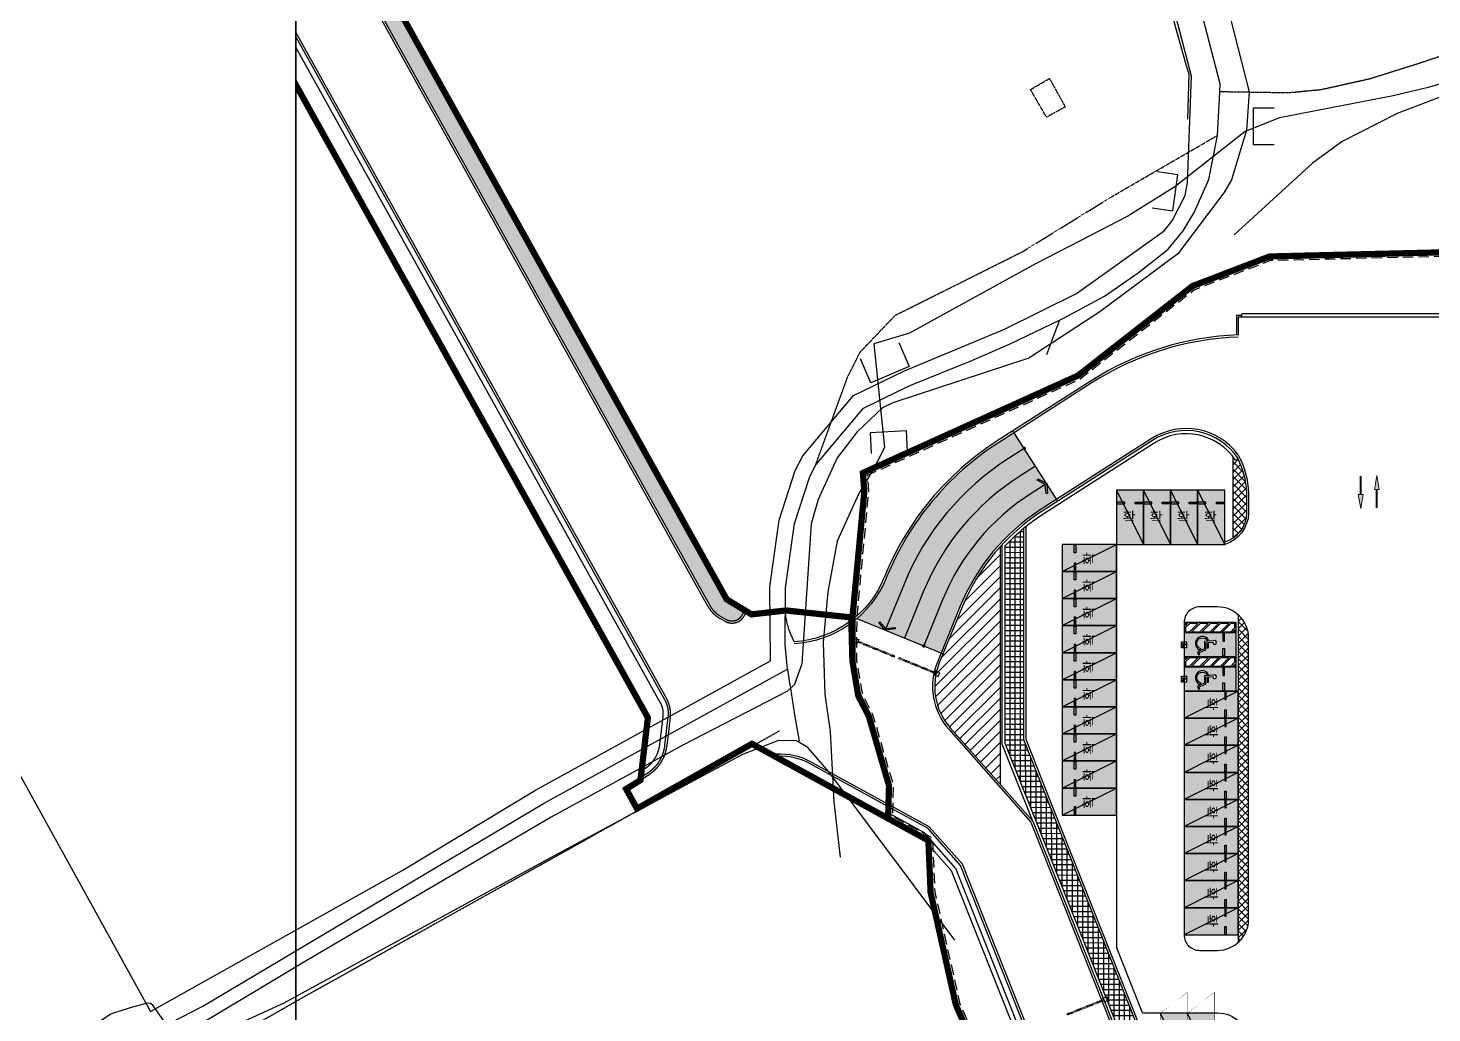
# Model space of a CAD drawing. Extents: x 152195838 to 160350639, y 364657247 to 370318102.
# Drawn here: x 156976449 to 157111278, y 364961848 to 365056457 of the extents above; entities that cross this region are included whole.
import ezdxf
from ezdxf.enums import TextEntityAlignment as Align
from ezdxf.xclip import XClip

# ---------------------------------------------------------------- set-up
doc = ezdxf.new("R2010")
doc.units = 0
doc.header["$MEASUREMENT"] = 0
for name, pattern in [('5M2P5', [7.5, 5, -2.5]), ('AAA004', [3, 2, -1]), ('B0024120', [15, 10, -1.75, -3.25]), ('CONTINOUS', [0, 0]), ('DIVIDEX2', [2.5, 1, -0.5, 0, -0.5, 0, -0.5]), ('HIDDEN', [2, 1, -1]), ('PHANTOM2', [1.25, 0.625, -0.125, 0.125, -0.125, 0.125, -0.125]), ('사무실2종$0$ACAD_ISO04W100', [30, 24, -3, 0, -3])]:
    doc.linetypes.add(name, pattern=pattern)
doc.layers.get('0').update_dxf_attribs({"linetype": 'CONTINUOUS'})
for name, color, linetype in [('-2L-F-시설물', 1, 'CONTINUOUS'), ('0 구역계(부지)', 5, 'PHANTOM2'), ('0-계획-L형측구', 2, 'CONTINUOUS'), ('0-계획-옹벽', 58, 'CONTINUOUS'), ('4A.TEC SITE', 1, 'DIVIDEX2'), ('4A.TEC 주차 일반', 8, 'CONTINUOUS'), ('4A.TEC 주차 장애인', 8, 'CONTINUOUS'), ('4A.TEC 주차 확장형', 8, 'CONTINUOUS'), ('4A.TEC 패턴 1', 8, 'CONTINUOUS'), ('4A.TEC 해치 1', 9, 'CONTINUOUS'), ('A0013116', 1, 'CONTINUOUS'), ('A0023119', 1, '5M2P5'), ('A0023216', 7, 'CONTINUOUS'), ('A0023217', 7, 'CONTINUOUS'), ('B0014118', 7, '5M2P5'), ('B0024120', 3, 'B0024120'), ('C-신규계획', 4, 'CONTINUOUS'), ('C0076116', 7, 'CONTINUOUS'), ('E0022112', 5, 'CONTINUOUS'), ('F0017111', 30, 'CONTINUOUS'), ('F0027217', 7, 'CONTINUOUS'), ('F0047224', 7, 'CONTINUOUS'), ('main-plan$0$S', 6, 'CONTINUOUS'), ('㈜SE&C 심볼', 7, 'CONTINUOUS'), ('㈜SE&C 패턴 1', 8, 'CONTINUOUS')]:
    doc.layers.add(name, color=color, linetype=linetype)
doc.layers.add('DEFPOINT', color=135, linetype='CONTINUOUS', plot=False)
doc.styles.add('WMF-굴림0', font='')
doc.styles.add('맑은고딕', font='malgun.ttf')
doc.styles.get('WMF-굴림0').set_extended_font_data('Gulim')
pattern_1 = [(45, (157563952.6483679, 365006166.7660249), (-353.5533905932737, 353.5533905932738), []), (135, (157563952.6483679, 365006166.7660249), (-353.5533905932738, -353.5533905932737), [])]

# ---------------------------------------------------------------- blocks, each defined once
blk = doc.blocks.new('zw$707F')
at = {"color": 253, "linetype": 'HIDDEN', "ltscale": 50}
for p, q in [((3800, 250), (0, 250)), ((0, 150), (0, 250)), ((3800, 150), (0, 150))]:
    blk.add_line(p, q, dxfattribs=at)
at = {"color": 253}
blk.add_lwpolyline([(3800, 0), (4200, 0), (4200, 400), (3800, 400)], close=True, dxfattribs=at)
blk = doc.blocks.new('dwg7F0D')
h = blk.add_hatch()
h.set_pattern_fill('ANSI37', color=253, scale=4000, angle=45, style=0)
h.set_pattern_definition([(90, (143763.4785319269, -224403.4306809306), (-500, 3.061616997868383e-14), []), (180, (143763.4785319269, -224403.4306809306), (-6.123233995736766e-14, -500), [])])
h.paths.add_polyline_path([(175474.6067068875, 107628.15051651), (168276.5005586147, 111739.5056025386), (163616.6114349365, 114401.1027579904, -0.1251130164182282), (160887.2131268084, 117036.5365538597), (160717.12549752, 116931.3215436935, -0.04402596875575463), (160093.2568559349, 118171.80587852), (146102.7971366942, 153404.9631983042), (143474.3931365311, 160024.2575955987), (143474.3931365609, 180350.2788704038, 0.03135211025347166), (141674.3931365609, 178661.6055729985), (141674.3931365311, 159679.9588286877), (144571.6039854884, 152383.7092645764), (158420.3209071159, 117507.5127872229, 0.1700758004071411), (162624.669767946, 112664.4243971109), (198211.6749773622, 92338.1313623786, 0.4142135623766827), (197541.4119528532, 94793.88938748837), (175375.4125402272, 107454.4826803207)])
h = blk.add_hatch()
h.set_pattern_fill('ANSI31', color=252, scale=6000, angle=359.9999999999939, style=0)
h.set_pattern_definition([(44.99999999999392, (171101.8213776648, 157299.2094842792), (-530.3300858898544, 530.3300858899669), [])])
h.paths.add_polyline_path([(135343.2878480554, 167416.2691296339, 0.2851491662680237), (136402.2334851325, 161176.5168295503), (141174.3931364715, 155775.5064713359), (141174.3931364715, 178561.4853441715, 0.08681573851601185), (137509.0069631338, 172723.4556902051), (135703.7322441936, 168299.5534122586), (135343.2878480852, 167416.2691297531)])
at = {"layer": '0-계획-옹벽', "linetype": 'Continuous'}
blk.add_hatch(color=44, dxfattribs=at).paths.add_polyline_path([(84618.62369939685, 227607.2327976823), (84749.71463620663, 227680.1379845738), (68956.45911851525, 256078.0167935491), (68497.56644356251, 255244.3216522932, 0.2581990404151942), (68501.3759418428, 253501.4824199677), (113301.0384185612, 172947.1353906989, 0.1413742672578841), (114402.0533184409, 171852.7845388651), (114881.1836579442, 171590.115696013, 0.41834940394681), (116450.1112814546, 172059.9659892917), (116606.4415070415, 172354.9165292382), (114794.2445288002, 173348.3991874456)])
at = {"layer": '㈜SE&C 패턴 1'}
h = blk.add_hatch(dxfattribs=at)
h.set_pattern_fill('ANSI31', color=253, scale=50.00000000000001, angle=270.0000000000022, style=0)
h.set_pattern_definition([(270.000000000001, (-8024776.901986033, 2471867.415785849), (274.96306577, 1.089972556655994e-11), [158.7499999999999, -317.4999999999998]), (30.00000000000211, (-8024776.901986033, 2471867.415785849), (-137.4815328850094, 238.125000059266), [158.749999999999, -317.499999999998]), (330.0000000000023, (-8024776.901986033, 2471708.665785849), (137.4815328849906, 238.1250000592768), [158.749999999999, -317.4999999999981])])
edge = h.paths.add_edge_path()
edge.add_line((146627.6330366135, 183135.9478428364), (142526.1743694544, 189534.2317379117))
edge.add_line((142526.1743694544, 189534.2317379117), (141023.8410444558, 188571.1988157034))
edge.add_arc((156026.5451166332, 165166.9498309493), 27800.00000031819, 122.6608786510119, 157.800958806151)
edge.add_arc((120794.552865237, 179429.9489420056), 10209.95758557289, 310.567130576793, 338.3944477617858, ccw=False)
edge.add_line((127434.4816901386, 171674.0106300116), (135518.5568641424, 168375.1184708476))
edge.add_line((135518.5568641424, 168375.1184708476), (137323.8315831125, 172799.0207487941))
edge.add_arc((156026.5451159775, 165166.9498315454), 20199.99999946354, 122.6608786501991, 157.8009588063904, ccw=False)
edge.add_line((145125.2997116745, 182172.9149206877), (146627.6330365837, 183135.9478428364))
for p, q in [((146735.5661594272, 182967.5719508529), (142418.2412466109, 189702.6076298952)), ((141174.3931364715, 178561.4853441715), (141174.3931364715, 155775.5064713359))]:
    blk.add_line(p, q)
at = {"linetype": 'Continuous'}
for points in [[(193052.8083063662, 200939.5056021214), (164413.2697406709, 200939.5056019425)], [(164413.2697406709, 200639.5056019425), (164413.2697407007, 200939.5056021214)], [(193052.8083063662, 200639.5056021214), (164413.2697406709, 200639.5056019425)], [(163802.8083063066, 186887.1121914387), (164052.8083063066, 187052.9434309602)], [(144292.7813272774, 152272.9937490821), (141374.3931364417, 159622.5757006407), (141374.3931364715, 178779.9745648503)], [(144571.603985399, 152383.709264338), (141674.3931364417, 159679.9588284492), (141674.3931364715, 178661.6055728197)]]:
    blk.add_lwpolyline(points, dxfattribs=at)
for points in [[(164411.9179554284, 200789.4995108843), (163902.8083063662, 200784.9112784266), (163902.808306396, 198916.7374956608)], [(164413.2697407007, 200639.5056021214), (164052.808306396, 200636.2570271492), (164052.808306396, 198916.7374956608)]]:
    blk.add_lwpolyline(points)
for points in [[(164052.8083063364, 198922.3876033425, 0.1345713121901663), (149921.1067096293, 194512.1304788589), (140915.9079205394, 188739.5747079253, 0.1545404745163955), (130101.9917024076, 175746.0580336452), (130060.7207956016, 175644.9219259024, -0.2884407464594739), (121402.3489011526, 169441.2149664164, -0.2884407464594739)], [(164059.8007034957, 198722.5098747611, 0.1345713121904408), (150029.0398324728, 194343.7545868754), (141023.8410433829, 188571.1988159418, 0.1545404745166095), (130287.167083919, 175670.4929750562), (130245.8961771131, 175569.3568673134, -0.2884407464578041), (121414.3568448126, 169241.5757686496, -0.2884407464578041)], [(164052.8083063662, 187402.379196465, 0.3959863456339382), (155706.8814990222, 188955.9712918401), (145125.299710393, 182172.9149208069, 0.1545404745177182), (137323.8315816224, 172799.0207487941), (135158.1124665737, 167491.8341883421, 0.285149166265295), (136252.3562915027, 161044.0901448131), (144139.1136850417, 152118.0563387871), (157955.6164678931, 117322.9871814251, 0.1700757999944927), (162376.6843375564, 112230.2550764084), (198137.3575153053, 91804.76781308651)], [(164052.8083063066, 187052.9434309602, 0.4096384395395679), (155814.8146218359, 188787.5953998566), (145233.2328332067, 182004.5390288234, 0.1545404745180287), (137509.0069631636, 172723.4556902051), (135343.2878480852, 167416.2691296935, 0.285149166265009), (136402.2334851325, 161176.5168295503), (144312.1097481251, 152224.3176680803), (158141.4982398152, 117396.7975252271, 0.1700757999948878), (162475.8785042167, 112403.9229125381), (198236.5516819656, 91978.43564921618)], [(163802.8083063066, 186887.1121914387, 0.4096384395390828), (155976.7143060565, 188535.0315618515), (145395.132517457, 181751.9751908183, 0.06161326508823012), (141674.3931364715, 178661.6055728197, 0.02692469580849385)], [(160717.1254974306, 116931.3215435147, -0.04402596836411021), (160093.256860435, 118171.8058668971), (146102.797136575, 153404.9631981254), (143474.3931364417, 160024.2575954795), (143474.3931365013, 180350.2788702846)], [(160887.2131266892, 117036.5365536809, -0.04402596836459785), (160279.1386323869, 118245.6162106991), (146288.6789086759, 153478.7735416293), (143674.3931364417, 160062.5130140185), (143674.3931364417, 180513.4263486266)], [(121402.3489011228, 169441.2149664164), (120999.1934634745, 170417.3345217109, -0.0873823831138097), (120550.3659768999, 172449.6489233375, -0.0873823831138097)], [(130462.940746665, 153828.0083408356), (123050.5965456963, 157891.6038046479, 0.1405851450841434), (119715.6639539301, 158644.8427500725, 0.1405851450841434)], [(130456.6396613121, 153603.3798258901), (122954.4525513053, 157716.2289708257, 0.140585145083677), (119727.0984302461, 158445.1698857546, 0.140585145083677)]]:
    blk.add_lwpolyline(points, format="xyb", dxfattribs=at)
at = {"flags": 128}
for points in [[(163876.0945498049, 187308.7189155817, -0.1108546672342124), (164852.8082947433, 183731.769085288), (164852.8082948923, 181805.819244802, -0.3224849969550789), (162695.1739416718, 178994.3181106448, -0.3224849969550789)], [(164052.8083052337, 187402.37919873, -0.1109890986937614), (165052.8082947433, 183736.3183344007), (165052.8082948923, 181802.8026264906, -0.3227508882162741), (162752.8090774715, 178802.8025991917)], [(344096.9976119101, 63733.61410975456), (305679.1747817099, 65307.59412038326, 0.02958589746138572), (305419.0896971524, 65302.85812586546), (283601.2109262347, 63611.609570086), (243773.2946686149, 60524.3369910121, -0.1501925718640152), (233569.368301928, 62814.66264647245), (158607.3060165346, 105630.8770352006, -0.1700757999948734), (150892.1091484427, 114518.1938481927), (137565.2633118331, 148080.1255620122), (134385.349762857, 151679.0718005896), (130462.9180639386, 153827.1997212172)], [(344060.8336072564, 62534.08904606104), (305630.0519353449, 64108.59998112917, 0.02958589746650753), (305511.8314423859, 64106.44725632668), (283693.9526714981, 62415.19870048761), (243866.0348167121, 59327.92599773407, -0.1501925718639), (232974.2033017278, 61772.65562987328), (158012.1410163045, 104588.8700186014, -0.1700757999948954), (149776.8185166717, 114075.3317853212), (136527.2869331837, 147442.5575863719), (133624.9725250304, 150727.3240938187), (130425.1200062037, 152479.7300157547)], [(344101.7693125606, 63533.25082880259), (305670.9876406491, 65107.76176381111, 0.02958589746383605), (305434.5466546714, 65103.45631426573), (283616.6678837538, 63412.20775842667), (243788.7513599694, 60324.93515878916, -0.1501925718639235), (233470.1741352379, 62640.99481034279), (158508.1118498147, 105457.2091990709, -0.1700757999950708), (150706.227376461, 114444.3835043907), (137392.2672487199, 147973.8642327189), (134258.6202231944, 151520.4471827745), (130456.6183876693, 153602.6214369535)], [(344079.2546746433, 62983.71184831858), (305648.4730027318, 64558.2227833271, 0.02958589746848836), (305477.0532878637, 64555.10133236647), (283659.1745170355, 62863.85277658701), (243831.257261157, 59776.58012020588, -0.1501925718638285), (233197.3901768029, 62163.40826106071), (158235.3278913796, 104979.6226498485, -0.1700757999945505), (150195.0525035858, 114241.4050589204), (136916.5280751586, 147681.6455771923), (133910.1139892042, 151084.2294838428), (130641.2716193795, 152874.4178419113)], [(198385.3428131938, 92238.93719553947), (162624.6697678566, 112664.4243968725, -0.1700757999947295), (158420.3209127784, 117507.5127725005), (144571.6039294899, 152383.7092421651)]]:
    blk.add_lwpolyline(points, format="xyb", dxfattribs=at)
blk.add_lwpolyline([(127434.4816901386, 171674.0106300116), (135703.7322456241, 168299.5534122586)], dxfattribs=at)
at = {"layer": '0-계획-L형측구', "color": 7, "linetype": 'CONTINOUS', "flags": 128}
for points in [[(68916.44827893376, 256420.0844761729), (68322.35525017977, 255340.7635399699, 0.2581990404170184), (68326.58802604675, 253404.2755041122), (113126.2505027354, 172849.9284748435, 0.1413742672524721), (114305.9093240499, 171677.4097050428), (114785.039663583, 171414.7408621907, 0.4183494039628954), (116626.8242651522, 171966.3042499423), (116781.8337754607, 172258.7629768848)], [(49943.4076744616, 253430.1146641374), (52359.66594442725, 253757.5769971013, -0.09982839139997403), (54805.9162440598, 253600.0816401243), (58369.34188994765, 252639.5650859475, -0.2026992700231798), (60946.79763528705, 250625.6479120255), (109127.3552463055, 163992.1077622771, -0.1576979449404745), (109484.6419184506, 162180.5482831597), (109165.2872739136, 159488.8643252254, -0.2279857120993793), (107304.609300375, 156562.8270912766), (106764.2552114129, 156226.9917061925)], [(49970.26704654098, 253231.926435113), (52386.52531647682, 253559.3887680769, -0.09982839139988968), (54753.86431613564, 253406.9739064574), (58317.2899620235, 252446.4573522806, -0.2026992700240102), (60772.0097194612, 250528.44099617), (108952.5673305094, 163894.9008464217, -0.1576979449402787), (109286.0348911583, 162204.1119992733), (108966.6802466512, 159512.4280412793, -0.2279857120981267), (107199.0361717641, 156732.692669034), (106658.6820828021, 156396.8572839499)], [(50037.41547665, 252736.4558625221), (52453.67374661565, 253063.9181954861, -0.09982839139965177), (54623.73449629545, 252924.20457232), (58187.1601421833, 251963.6880181432, -0.2026992700265011), (60335.0399299562, 250285.4237065315), (108515.5975410044, 163651.8835567832, -0.1576979449414281), (108789.5173229873, 162263.0212894678), (108470.1626784503, 159571.3373314738, -0.2279857120985664), (106935.1033502817, 157157.3566135168), (106869.8247059286, 157116.7852935195)]]:
    blk.add_lwpolyline(points, format="xyb", dxfattribs=at)
at = {"layer": 'C-신규계획', "color": 0, "linetype": 'Continuous'}
blk.add_lwpolyline([(69091.6594723165, 256323.6425884366), (68497.56644356251, 255244.3216522336, 0.2581990404151501), (68501.3759419024, 253501.4824199677), (113301.0384185612, 172947.1353906989, 0.1413742672528134), (114402.0533184409, 171852.7845388651), (114881.1836579442, 171590.115696013, 0.4183494039687418), (116450.1112814844, 172059.9659892917), (116606.4415070713, 172354.9165291786)], format="xyb", dxfattribs=at)
for points in [[(69030.3608957231, 256253.7539028525), (115014.3579236269, 173569.8529624343), (117517.0946618915, 172197.8025853038)], [(84618.62369942665, 227607.2327976823), (114794.2445288002, 173348.399187386), (117372.8786703348, 171934.7403345704)]]:
    blk.add_lwpolyline(points, dxfattribs=at)
at = {"layer": '㈜SE&C 심볼', "color": 1, "ltscale": 10}
for points in [[(143497.5724748075, 188018.8487101793), (141995.2391501665, 187055.8157881498, 0.154540474515879), (131953.745519042, 174990.4074478149), (130148.4708001316, 170566.5051699281)], [(145656.2349312007, 184651.3308706284), (144153.9016065001, 183688.2979485989, 0.154540474515879), (135657.2531493902, 173479.1062760353), (133851.9784304798, 169055.2039981484)]]:
    blk.add_lwpolyline(points, format="xyb", dxfattribs=at)
at = {"layer": '㈜SE&C 심볼', "color": 1, "ltscale": 10, "const_width": 169.0636650183253}
for points in [[(143581.4558813274, 188008.3982412815, 1), (143413.6890921891, 188029.2986549139, 1)], [(133777.3678976893, 169015.468325913, 1), (133926.588542819, 169094.9398421645, 1)]]:
    blk.add_lwpolyline(points, format="xyb", close=True, dxfattribs=at)
at = {"layer": '㈜SE&C 심볼', "color": 1, "ltscale": 10}
for points in [[(145744.3107228577, 183709.3859435916), (145606.7265436947, 183702.9917770624), (145522.3424258232, 184565.5024413466), (144727.8459707797, 184976.2598109245), (144791.1005496681, 185098.6082885861), (145656.2349312007, 184651.3308706284)], [(129534.2848421335, 171286.0836574435), (129643.1135956347, 171370.5028147101), (130208.5601305664, 170713.7566373348), (131094.6801244915, 170835.1551145315), (131113.374882549, 170698.6970705986), (130148.4708001316, 170566.5051699877)]]:
    blk.add_lwpolyline(points, close=True, dxfattribs=at)
at = {"layer": '㈜SE&C 패턴 1', "color": 253, "flags": 128}
blk.add_lwpolyline([(144576.9037030041, 186335.0897904038), (143074.5703783333, 185372.0568683743, 0.1545404745135208), (133805.4993343055, 174234.7568621039), (132000.2246153057, 169810.8545840383)], format="xyb", dxfattribs=at)
at = {"layer": 'main-plan$0$S', "lineweight": -3, "ltscale": 15, "xscale": -1}
for p, rotation in [((130983.8335892856, 167849.4904458523), 337.800958804915), ((147532.9342344403, 133816.4297120571), 201.6571481236224)]:
    blk.add_blockref('zw$707F', p, dxfattribs=dict(at, rotation=rotation))
at = {"layer": 'main-plan$0$S', "lineweight": -3, "ltscale": 15, "rotation": 337.800958804915}
blk.add_blockref('zw$707F', (131354.1843523383, 167698.3603285551), dxfattribs=at)
blk = doc.blocks.new('zw$C900')
at = {"layer": '0 구역계(부지)', "linetype": 'AAA004', "ltscale": 500, "flags": 128}
blk.add_lwpolyline([(-78575.8932724297, -83230.30794084072), (-84357.52812409401, -81321.10084974766), (-100486.9319172502, -75984.04069459438), (-109940.8102836311, -75633.03840070963), (-142159.2510149181, -85468.1913998127), (-161435.4577414691, -88756.73952740431), (-252852.3344921768, -90933.8607569933), (-260150.7376671731, -93735.62840306759), (-271129.4702801704, -102323.2394729257), (-291575.3070510626, -111577.3056328893), (-291455.8876899481, -113105.1623399258), (-292591.464776963, -125163.3185972571), (-292604.9398376942, -129352.5512968898), (-292051.2498914599, -132630.4669334888), (-291059.9463451207, -134529.9112989902), (-289084.8915148973, -141317.8479357362), (-289168.1682510674, -144286.5942445397), (-285316.7853286266, -146398.6944502592), (-285092.2347350717, -151579.9403541684), (-282702.2990558743, -162240.2937548757), (-272699.5918095708, -185723.8980418444), (-265308.7544811368, -192984.7446083426), (-216757.7963278592, -218935.9037465453), (-205440.1201757491, -225775.3245515227), (-188949.1560822427, -237591.2476690412), (-187639.6696222126, -238239.814555645), (-161500.0768897235, -240648.123149097), (-136284.3979222476, -235183.7232787609), (-121461.5362841785, -234587.9591162205), (-113065.7757844627, -233535.7110973001), (-95240.97689574957, -239555.8694114685), (-74879.59899285436, -238437.4060658216)], close=True, dxfattribs=at)
at = {"layer": '4A.TEC SITE', "color": 10, "linetype": '사무실2종$0$ACAD_ISO04W100', "ltscale": 300, "const_width": 600}
for points in [[(-370276.037730664, -42921.36859047413), (-370093.0468952358, -44271.60976374149), (-361765.920011729, -46516.17553108931), (-312646.1493836343, -134838.5158634782), (-313358.2071633637, -140840.1024645567), (-314734.0158754289, -141695.1811271906), (-313692.4002847373, -143578.9568910599), (-302647.5162266791, -137353.2458927631), (-289574.8657346666, -144519.7627847195), (-289486.4931896627, -141369.3540178537), (-291432.926507324, -134679.7849597335), (-292448.7164826095, -132679.0097988844), (-293005.047403425, -129385.4592157602), (-293113.8941279352, -125211.1241278648), (-299383.9293230474, -124542.904384315), (-302692.8031450212, -124917.918125391), (-305075.0822906792, -123475.4744859934), (-350873.70578596, -41125.10312497616), (-351310.325699538, -40339.5865495801), (-361777.9180064499, -41764.52868050337), (-370276.0377307236, -42921.36859047413)], [(-161474.0567736328, -88357.54535758495), (-252931.0630389154, -90535.62228399515), (-260350.0068300664, -93383.66399717331), (-271338.1209399998, -101978.6133136153), (-271338.1209399998, -101978.6133136153), (-271338.1209399998, -101978.6133136153), (-271338.1209399998, -101978.6133136153), (-291995.9633761346, -111328.6361455917), (-291857.3570669591, -113101.9715337157), (-292991.4043308794, -125143.8833224773), (-293005.0477540791, -129385.4578686953), (-292435.1274232566, -132759.4594678283), (-291432.9268952906, -134679.783623755), (-289486.4936248362, -141369.3526955843), (-289574.8661992252, -144519.7613940239), (-285706.6556045711, -146641.0899031162), (-285490.3208156526, -151632.7655926943), (-283084.6201042235, -162363.4392185211), (-273036.5088972747, -185953.639511764), (-265548.0435034335, -193310.3970518112), (-216955.6549383104, -219283.7013186216)]]:
    blk.add_lwpolyline(points, dxfattribs=at)
blk = doc.blocks.new('dwgE1B8')
at = {"layer": 'A0013116', "flags": 128}
for points in [[(874741.9681598544, 1181773.845905781), (891172.7152283192, 1117491.497779489), (890908.4935258627, 1113825.251627326), (889470.8974496126, 1109035.423211038), (888720.7208139896, 1107799.729676664), (884327.521881938, 1101925.037017226), (876823.7625643611, 1096360.940455973), (869988.9610950947, 1091904.046867609), (856928.3652961254, 1087641.346490562), (855954.0169597864, 1087152.086334527), (853516.3458387852, 1084831.790608227), (851597.4911819696, 1082346.711952209), (849772.4810448885, 1078331.962890625), (849112.5188713074, 1075991.045996308), (848194.9853556156, 1062550.706573248), (847502.384041667, 1060583.713938355), (846810.6794252992, 1059943.243232906), (836764.4559363127, 1054750.809895575), (824125.1447361112, 1047818.174625576), (800763.1917629242, 1034119.38675499), (787422.0021555424, 1026104.674466372), (788018.6251051426, 1024453.235585332), (790120.8817303181, 1020756.183997035), (801587.9275522232, 1000582.503153741)], [(785651.0575855374, 1029145.70970273), (809822.8664319515, 1042706.977974832), (822634.7497252226, 1050422.647601664), (845180.0276641846, 1062845.375035524), (845143.4571735859, 1069958.326785922), (846025.1753516793, 1076356.579841852), (847565.3972406387, 1081140.194086075), (848295.300573051, 1082532.707702994), (853179.0217740536, 1088329.530251265), (858073.427660346, 1090696.493352175), (867663.5438461304, 1094702.510717452), (874580.5899368525, 1098130.991241634), (882998.1611585617, 1104141.65061909), (883773.3721393347, 1105100.92698878), (885002.605784893, 1107534.464511871), (885256.7505292892, 1108785.087626457), (885610.7875415087, 1119011.020113349), (870770.5907739997, 1175945.489844561)], [(730821.0958579183, 1126360.908400178), (767286.7887639999, 1062334.14430064), (785651.0575855374, 1029145.70970273)]]:
    blk.add_lwpolyline(points, dxfattribs=at)
at = {"layer": 'A0023119', "flags": 128}
for points in [[(922015.4219101071, 1122675.876584232), (919027.1861486435, 1122820.87060982), (916736.450265646, 1122833.85368979), (914611.5848304033, 1122517.455518305), (911674.7543318868, 1121629.346794903), (907366.6045322418, 1120186.248378575), (902723.1382446289, 1118729.56269896), (898066.2562509775, 1117694.278481305), (894954.4787088633, 1117394.551510572), (891169.7174016237, 1117455.28814739), (888354.2168847322, 1117499.815503001)], [(849532.4262823462, 1081670.896753669), (851025.0054553747, 1085772.765173793), (852600.9031739831, 1090104.567747414), (853827.0502268076, 1092528.571208894), (857193.8802692294, 1096052.76277107), (869428.3835116625, 1102166.69867003), (878123.0169796348, 1107522.160759151), (885396.3568489552, 1111738.693707526), (888115.0660015941, 1113314.579656184)]]:
    blk.add_lwpolyline(points, dxfattribs=at)
at = {"layer": 'A0023216', "flags": 128}
blk.add_lwpolyline([(786575.9381939173, 1027557.348898292), (790660.6081002951, 1029684.415353715), (823375.3096624017, 1049122.011056066), (845423.0925765634, 1061264.401110411), (846816.894541502, 1062031.667067766), (846595.2035326362, 1064378.787341475), (846642.9656575918, 1069848.271617889), (847497.3324671984, 1076019.611064851), (848957.7512406111, 1080555.372519791), (849532.4262823462, 1081670.896753669), (854123.5156497955, 1087122.897752345), (857457.1018948555, 1088759.163918138), (858670.5892428756, 1089319.843100131), (864515.3497155309, 1091704.635993302), (868285.7283394337, 1093338.197286725), (872943.861632824, 1095568.596025705), (873382.1804923415, 1095778.418603778), (877274.1487346292, 1097879.16366446), (880499.3101495504, 1100111.295276046), (883383.9147569537, 1102374.644107103), (884818.042196393, 1104155.2293607), (885890.4855414629, 1105910.846468508), (887289.1393228173, 1109082.029889882), (888115.0660015941, 1113314.579656184), (888354.2168847322, 1117499.815503001), (888390.5202019811, 1118256.896983087), (872753.9898817539, 1178310.564635158)], dxfattribs=at)
at = {"layer": 'A0023217', "flags": 128}
for points in [[(872943.861632824, 1095568.596025705), (872178.6938527226, 1093538.047450602), (872075.6739886403, 1093264.905019999), (871685.9530721009, 1092231.316494346)], [(846816.894541502, 1062031.667067766), (847028.7274166942, 1060686.566956162), (847102.8644373417, 1060213.903793037), (847505.3410174847, 1057644.143657446), (847953.1577018499, 1055136.992332876)]]:
    blk.add_lwpolyline(points, dxfattribs=at)
at = {"layer": 'B0014118', "flags": 128}
blk.add_lwpolyline([(873501.1467376947, 1116050.464689672), (871697.264321208, 1115065.656128168), (870162.0625040531, 1117722.253382146), (871985.1000390053, 1118780.991754472)], close=True, dxfattribs=at)
at = {"layer": 'B0024120', "flags": 128}
blk.add_lwpolyline([(762859.4773356318, 1008573.669331729), (772567.5689560175, 1014694.849461675), (800263.4796161652, 1030504.687806308), (827210.9908185005, 1045537.683386743), (846102.0656015873, 1056148.828267276)], dxfattribs=at)
at = {"layer": 'C0076116', "flags": 128}
for points in [[(893552.6699504256, 1115941.416372299), (891552.4860246181, 1115942.535214067), (891550.2810227275, 1112442.954551399), (893550.3920312524, 1112441.649419844)], [(893552.6699504256, 1115941.416372299), (891552.4860246181, 1115942.535214067), (891550.2810227275, 1112442.954551399), (893550.3920312524, 1112441.649419844)], [(881838.6861760616, 1106355.377604187), (883817.333938539, 1106065.343201637), (884324.0112179518, 1109529.289083779), (882344.9989134073, 1109818.391947091)], [(881838.6861760616, 1106355.377604187), (883817.333938539, 1106065.343201637), (884324.0112179518, 1109529.289083779), (882344.9989134073, 1109818.391947091)], [(857531.0644960403, 1093410.584268868), (858508.3314352036, 1091108.96063149), (854826.1451408863, 1089545.945896149), (853850.0689536333, 1091847.318407655)], [(857531.0644960403, 1093410.584268868), (858508.3314352036, 1091108.96063149), (854826.1451408863, 1089545.945896149), (853850.0689536333, 1091847.318407655)], [(858358.4645394683, 1082926.643701494), (858253.8702051044, 1084923.508265972), (854759.0898917317, 1084741.432160616), (854863.4979228973, 1082744.640485406)], [(858358.4645394683, 1082926.643701494), (858253.8702051044, 1084923.508265972), (854759.0898917317, 1084741.432160616), (854863.4979228973, 1082744.640485406)]]:
    blk.add_lwpolyline(points, dxfattribs=at)
at = {"layer": 'E0022112', "flags": 128}
blk.add_lwpolyline([(917046.0233229995, 1120445.038451731), (908357.9586942196, 1117928.311184347), (905002.555406332, 1117125.152262747), (894076.5360743403, 1114989.619548202), (890783.2965042591, 1113690.33822155), (884039.6773164272, 1108385.440478861), (879501.7793207169, 1105554.769352794), (874936.2093703151, 1103193.617485046), (870651.4573264718, 1100984.039303839), (858552.24933815, 1094317.648308516), (855129.3318148255, 1093302.43242979), (856154.7352610826, 1083331.612959266), (855188.9993541241, 1081461.621481478), (853670.3619337678, 1078911.666611791), (851601.3688876033, 1074347.004231215), (850691.8094980121, 1069456.030507565), (850265.2738694549, 1064629.983244121), (850417.3367058039, 1059609.098932266), (850913.0187219381, 1056050.464593768), (851277.5722812414, 1049284.82904613), (851878.0961002707, 1043978.666754127)], dxfattribs=at)
at = {"layer": 'F0017111', "flags": 128}
for points in [[(911417.3493674994, 1117732.914120078), (905392.6597870588, 1115412.087639451), (900092.4657043815, 1112738.354424715), (897259.4973022342, 1110654.174037755), (889731.0925902128, 1103757.073309183)], [(862904.8258262277, 1035993.112089455), (850787.6390039325, 1052191.097595036), (848781.8712525368, 1054511.272130132), (847702.5904298425, 1055167.584320545), (845968.9162625074, 1055177.203922391), (842492.5986933708, 1053851.488390625), (824430.4602987766, 1044100.285381913), (798373.5999485254, 1029931.763067305), (792074.3469522595, 1027046.561006725), (789762.7854256034, 1026165.779711366), (789189.4795975685, 1026046.378074646), (788559.6276581287, 1026184.357772708), (788263.4435617328, 1026322.927435517), (785855.5433078408, 1029780.258918583), (785654.0105623603, 1029910.900604963), (785333.7376594543, 1029947.285622239), (783693.5205786228, 1029503.966385484), (781986.6340434551, 1028968.787402451), (781819.7607161999, 1028911.842885792), (778880.9237148762, 1026959.001635075), (771107.0901815891, 1021123.644622028)]]:
    blk.add_lwpolyline(points, dxfattribs=at)
at = {"layer": 'F0047224', "flags": 128}
blk.add_lwpolyline([(885266.4431917071, 1114881.987941861), (885385.6669220924, 1119200.521207869), (885139.7622578144, 1120001.221036077), (884122.2661452293, 1123643.956427932), (881897.0420358181, 1132049.727337241), (881317.6089537144, 1134643.832799613)], dxfattribs=at)
blk = doc.blocks.new('QQ3')
at = {"layer": '4A.TEC 패턴 1', "lineweight": 0}
blk.add_hatch(color=256, dxfattribs=at).paths.add_polyline_path([(5115270.780875199, 393911.9775800665), (5117340.54087511, 393911.9775800786), (5117340.540875112, 393801.0975800871), (5116775.476609332, 393801.0975800836), (5115270.780875199, 393801.0975800752), (5115270.780875199, 393579.3375800918), (5113644.540875357, 393856.5375800744), (5115270.780875197, 394133.7375800498)])
blk.add_lwpolyline([(5116775.476609332, 393801.0975800836), (5117340.540875112, 393801.0975800871), (5117340.54087511, 393911.9775800786), (5115270.780875199, 393911.9775800665), (5115270.780875197, 394133.7375800498), (5113644.540875357, 393856.5375800744), (5115270.780875199, 393579.3375800918), (5115270.780875199, 393801.0975800752), (5116775.476609332, 393801.0975800836)], close=True, dxfattribs=at)
blk.add_lwpolyline([(5117340.54087511, 393911.9775800786), (5117340.540875112, 393801.0975800388)], dxfattribs=at)
blk = doc.blocks.new('XR_B2F$0$A$C480771E1')
at = {"layer": '4A.TEC 해치 1', "ltscale": 30}
blk.add_hatch(color=254, dxfattribs=at).paths.add_polyline_path([(0.0007990654557943344, 0.0007797037251293659), (0.0007990840822458267, 5200.000779703725), (2600.000799084082, 5200.000781978015), (2600.000799065456, 0.0007819780148565769)])
at = {"layer": '4A.TEC 주차 확장형'}
blk.add_line((0.0007990840822458267, 0.0007819780148565769), (2600.000799065456, 5200.000779703725), dxfattribs=at)
for points in [[(0.0007990654557943344, 0.0007797037251293659), (0.0007990840822458267, 5200.000779703725), (2600.000799084082, 5200.000781978015), (2600.000799065456, 0.0007819780148565769)], [(800.0007951743901, 1150.000781186391), (50.00079517439008, 1150.000781929586), (50.00079532340169, 1300.000781929586), (800.0007953234017, 1300.000781186391)], [(1800.000802993774, 1150.000781186391), (2550.000802993774, 1150.000781929586), (2550.000802844763, 1300.000781929586), (1800.000802844763, 1300.000781186391)]]:
    blk.add_lwpolyline(points, close=True, dxfattribs=at)
at = {"layer": '4A.TEC 주차 일반', "color": 8, "style": 'WMF-굴림0', "text_generation_flag": 2}
blk.add_text('확', height=1000, rotation=180, dxfattribs=at).set_placement((602.2634164099583, 3079.544597754988))
blk = doc.blocks.new('주차-장애인')
at = {"layer": '4A.TEC 해치 1', "ltscale": 30}
h = blk.add_hatch(color=254, dxfattribs=at)
h.paths.add_polyline_path([(-1275, 1499.999999999883), (-1125, 1499.999999999883), (-1125, 2249.999999999884), (-1275, 2249.999999999884)], flags=0)
h.paths.add_polyline_path([(-1125, 799.9999999998836), (-1275, 799.9999999998836), (-1275, 49.99999999988356), (-1125, 49.99999999988356)], flags=16)
h.paths.add_polyline_path([(-5000, 3299.999999999883), (-5000, 2299.999999999883), (0, 2299.999999999883), (0, 3299.999999999883)])
h.paths.add_polyline_path([(-4504.691376447675, 2384.188166230801), (-4850.42711520195, 2384.189530044678), (-4850.425419569016, 2814.054743319634), (-4448.649944901466, 3215.827047973755), (-3673.042873740197, 3215.83010759938)], flags=16)
h.paths.add_polyline_path([(-3461.516836643221, 3215.827777773025), (-2685.909765601158, 3215.830837368848), (-3517.562891840935, 2384.184272199753), (-4293.163844108581, 2384.187331795576)], flags=16)
h.paths.add_polyline_path([(-4660.17766726017, 3215.827692448976), (-4850.42458486557, 3025.582275688532), (-4850.423834562303, 3215.826941966894)], flags=16)
h.paths.add_polyline_path([(-3306.035359501839, 2384.183437764528), (-2474.383522152901, 3215.828713953378), (-1698.776450514793, 3215.831773519402), (-2530.43440759182, 2384.180378168705)], flags=16)
h.paths.add_polyline_path([(-2318.906875371933, 2384.179543763283), (-1487.252571940422, 3215.827285379055), (-711.6455008983612, 3215.830344974879), (-1543.305923223495, 2384.17648404825)], flags=16)
h.paths.add_polyline_path([(-1331.77839076519, 2384.175649702433), (-500.1198480129241, 3215.827631085995), (-149.5737661123276, 3215.829013913753), (-149.5720896720886, 2790.774731337908), (-556.1774389743805, 2384.1725899874)], flags=16)
h.paths.add_polyline_path([(-344.6496105194092, 2384.172051519039), (-149.573654294014, 2579.246468603495), (-149.5728849172592, 2384.171281963471)], flags=16)
h.paths.add_polyline_path([(-5000, 2299.999999999883), (-5000, 1430.001025646808), (-4739.999999880789, 1429.999999970081), (-4740.002208948134, 869.9999999998836), (-5000, 870.0010256380775), (-5000, -1.164153e-10), (0, -1.164153e-10), (0, 2299.999999999883)])
h.paths.add_polyline_path([(-2142.097122192383, 1547.916801988962, -3.722470103905922), (-2241.779517772418, 1405.786853164085), (-2644.400097727776, 1376.838501572492), (-2644.402078270912, 874.8422970174578), (-2779.017375349999, 874.8428279756336), (-2779.015433311462, 1367.159681856516), (-2913.63076877594, 1357.480861991527), (-2913.633450150491, 677.7531418799188), (-3542.583141079405, 411.1845041550695), (-3481.217271914736, 235.7157765956363), (-3608.285921206728, 191.276643398567), (-3711.315294146538, 485.8774221240308), (-3048.248395800591, 766.9060039817122), (-3048.24557185173, 1482.764881938579)], flags=16)
h.paths.add_polyline_path([(-3544.665892394871, 688.0948884944664), (-3363.115015552423, 765.0418534382477), (-3363.115015506745, 765.0418534277705), (-3363.115015552423, 765.0418534382477), (-3544.665892394871, 688.0948884944664, -0.2842203612393061), (-3919.191857967599, 1293.74031536805, 0.2842203612393062)], flags=0)
h.paths.add_polyline_path([(-1275, 2249.999999999884), (-1125, 2249.999999999884), (-1125, 1499.999999999883), (-1275, 1499.999999999883)], flags=16)
h.paths.add_polyline_path([(-1275, 799.9999999998836), (-1125, 799.9999999998836), (-1125, 49.99999999988356), (-1275, 49.99999999988356)], flags=0)
h.paths.add_polyline_path([(-3363.115015506745, 765.0418534277705), (-3544.665892362595, 688.0948884784012, -1.375770512780422), (-2641.844194054604, 1606.459033161285), (-2791.725917577744, 1595.682562619331, 1.47270877845371)], flags=16)
at = {"layer": '4A.TEC 주차 장애인', "color": 8}
for p, q in [((-5000, 3299.999999999883), (-5000, 1430.001025646808)), ((0, 3299.999999999883), (-5000, 3299.999999999883)), ((-4850.425419569016, 2814.054743319634), (-4850.42711520195, 2384.189530044678)), ((-4660.17766726017, 3215.827692448976), (-4850.42458486557, 3025.582275688532)), ((-4448.649944901466, 3215.827047973755), (-4850.425419569016, 2814.054743319634)), ((-4850.423834562303, 3215.826941966894), (-4850.42458486557, 3025.582275688532)), ((-4660.17766726017, 3215.827692448976), (-4850.423834562303, 3215.826941966894)), ((-3673.042873740197, 3215.83010759938), (-4504.691376447675, 2384.188166230801)), ((-3673.042873740197, 3215.83010759938), (-4448.649944901466, 3215.827047973755)), ((-3461.516836643221, 3215.827777773025), (-4293.163844108581, 2384.187331795576)), ((-2685.909765601158, 3215.830837368848), (-3517.562891840935, 2384.184272199753)), ((-2685.909765601158, 3215.830837368848), (-3461.516836643221, 3215.827777773025)), ((-2474.383522152901, 3215.828713953378), (-3306.035359501839, 2384.183437764528)), ((-1698.776450514793, 3215.831773519402), (-2530.43440759182, 2384.180378168705)), ((-1698.776450514793, 3215.831773519402), (-2474.383522152901, 3215.828713953378)), ((-1487.252571940422, 3215.827285379055), (-2318.906875371933, 2384.179543763283)), ((-711.6455008983612, 3215.830344974879), (-1543.305923223495, 2384.17648404825)), ((-711.6455008983612, 3215.830344974879), (-1487.252571940422, 3215.827285379055)), ((-500.1198480129241, 3215.827631085995), (-1331.77839076519, 2384.175649702433)), ((-149.5720896720886, 2790.774731337908), (-556.1774389743805, 2384.1725899874)), ((-149.5737661123276, 3215.829013913753), (-500.1198480129241, 3215.827631085995)), ((-149.5737661123276, 3215.829013913753), (-149.5720896720886, 2790.774731337908)), ((0, -1.164153e-10), (0, 3299.999999999883)), ((-5260.002208948137, 870.0020512937335), (-5259.999999880791, 1430.002051323536)), ((-5259.999999880791, 1430.002051323536), (-4739.999999880789, 1429.999999970081)), ((0, 2299.999999999883), (-5000, 2299.999999999883)), ((-4504.691376447675, 2384.188166230801), (-4850.42711520195, 2384.189530044678)), ((-4740.002208948134, 869.9999999998836), (-4739.999999880789, 1429.999999970081)), ((-3517.562891840935, 2384.184272199753), (-4293.163844108581, 2384.187331795576)), ((-2530.43440759182, 2384.180378168705), (-3306.035359501839, 2384.183437764528)), ((-1543.305923223495, 2384.17648404825), (-2318.906875371933, 2384.179543763283)), ((-556.1774389743805, 2384.1725899874), (-1331.77839076519, 2384.175649702433)), ((-1125, 2249.999999999884), (-1275, 2249.999999999884)), ((-1275, 2249.999999999884), (-1275, 1499.999999999883)), ((-1275, 1499.999999999883), (-1125, 1499.999999999883)), ((-1125, 1499.999999999883), (-1125, 2249.999999999884)), ((-149.573654294014, 2579.246468603495), (-344.6496105194092, 2384.172051519039)), ((-149.5728849172592, 2384.171281963471), (-344.6496105194092, 2384.172051519039)), ((-149.573654294014, 2579.246468603495), (-149.5728849172592, 2384.171281963471)), ((-4740.002208948134, 869.9999999998836), (-5260.002208948137, 870.0020512937335)), ((-5000, 870.0010256468087), (-5000, -1.164153e-10)), ((-1275, 49.99999999988356), (-1275, 799.9999999998836)), ((-1275, 799.9999999998836), (-1125, 799.9999999998836)), ((-1125, 49.99999999988356), (-1275, 49.99999999988356)), ((-1125, 799.9999999998836), (-1125, 49.99999999988356)), ((-5000, -1.164153e-10), (0, -1.164153e-10))]:
    blk.add_line(p, q, dxfattribs=at)
at = {"layer": '4A.TEC 주차 장애인', "color": 8, "extrusion": (0, 0, -1)}
for p, q in [((-5136.632404565811, 1055.279048561933), (-5159.782838225364, 1041.171590655926)), ((-5018.542986154557, 1097.095184445264), (-5154.017472147942, 1014.539468884351)), ((-5154.017472147942, 1014.539468884351), (-5120.256567597389, 953.613278150442)), ((-5098.887187242508, 968.1603912411957), (-5120.256567597389, 953.613278150442)), ((-4992.80070912838, 1082.636632948997), (-5119.528715372084, 1005.410864889505)), ((-5119.528715372084, 1005.410864889505), (-5098.887187242508, 968.1603912411957)), ((-4829.144998192788, 1217.888886541012), (-5019.007735133171, 1205.559329777839)), ((-5018.542986154557, 1097.095184445264), (-5019.007735133171, 1205.559329777839)), ((-4992.800319433212, 1181.464665353182), (-4992.80070912838, 1082.636632948997)), ((-4967.057978868485, 1183.136355429771), (-4992.800319433212, 1181.464665353182)), ((-4967.058261275291, 1111.486655264976), (-4967.057978868485, 1183.136355429771)), ((-4967.058261275291, 1111.486655264976), (-4941.315927267075, 1111.486553788068)), ((-4963.969799995421, 1221.620375573518), (-4937.967238545418, 1229.211351364734)), ((-4869.255946397782, 1189.487552761915), (-4941.315638065338, 1184.808045476558)), ((-4941.315638065338, 1184.808045476558), (-4941.315927267075, 1111.486553788068)), ((-4869.255994200706, 1177.398780196789), (-4869.255946397782, 1189.487552761915))]:
    blk.add_line(p, q, dxfattribs=at)
at = {"layer": '4A.TEC 주차 장애인', "color": 8}
for points in [[(-2641.844194054604, 1606.459033191088, 1.375770512780422), (-3544.665892362595, 688.0948885082034), (-3363.115015506745, 765.0418534575728, -1.47270877845371), (-2791.725917577744, 1595.682562649133)], [(-2641.844194054604, 1606.459033161285, 1.375770512780422), (-3544.665892362595, 688.0948884784012), (-3363.115015506745, 765.0418534277705, -1.47270877845371), (-2791.725917577744, 1595.682562619331)], [(-2241.779517769813, 1405.78685319412, 3.72247010455141), (-2142.097122192383, 1547.916801988962), (-3048.24557185173, 1482.764881938579), (-3048.248395800591, 766.9060039817122), (-3711.315294146538, 485.8774221240308), (-3608.285921216011, 191.2766434251098), (-3481.21727192402, 235.7157766221789), (-3542.583141088486, 411.1845041810302), (-2913.633450150491, 677.7531419097212), (-2913.63076877594, 1357.48086202133), (-2779.015433311462, 1367.159681886318), (-2779.017375349999, 874.8428280054358), (-2644.402078270912, 874.8422970472601), (-2644.400097727776, 1376.838501602295)], [(-2241.779517769813, 1405.786853164318, 3.72247010455141), (-2142.097122192383, 1547.91680195916), (-3048.24557185173, 1482.764881908777), (-3048.248395800591, 766.90600395191), (-3711.315294146538, 485.8774220942287), (-3608.285921216011, 191.2766433953074), (-3481.21727192402, 235.7157765923767), (-3542.583141088486, 411.1845041512277), (-2913.633450150491, 677.7531418799188), (-2913.63076877594, 1357.480861991527), (-2779.015433311462, 1367.159681856516), (-2779.017375349999, 874.8428279756336), (-2644.402078270912, 874.8422970174578), (-2644.400097727776, 1376.838501572492)]]:
    blk.add_lwpolyline(points, format="xyb", close=True, dxfattribs=at)
at = {"layer": '4A.TEC 주차 장애인', "color": 8, "extrusion": (0, 0, -1)}
for centre, radius, start, end in [((5061.429749011995, 1150.001267880085), 146.6875209639091, 312.1052003627703, 147.3169072069565), ((5061.429749011995, 1150.001267880085), 120.9451869092698, 308.4470583117174, 143.6894394876674), ((4830.05995118618, 1179.20219767082), 38.71543434798685, 80.9234143250534, 357.3301169668613)]:
    blk.add_arc(centre, radius, start, end, dxfattribs=at)
blk = doc.blocks.new('zw$811E')
at = {"layer": '4A.TEC 해치 1', "ltscale": 30}
blk.add_hatch(color=254, dxfattribs=at).paths.add_polyline_path([(0, 5200.000002264977), (5.960464477539062e-08, 2.264976501464844e-06), (2600.000000059605, 0), (2600, 5200)])
at = {"layer": '4A.TEC 주차 확장형'}
blk.add_line((2600, 2.264976501464844e-06), (5.960464477539062e-08, 5200), dxfattribs=at)
at = {"layer": '4A.TEC 주차 확장형', "color": 140, "const_width": 50}
blk.add_lwpolyline([(2600.000000059605, 0), (2600, 5200), (0, 5200.000002264977), (5.960464477539062e-08, 2.264976501464844e-06)], close=True, dxfattribs=at)
at = {"layer": '4A.TEC 주차 확장형'}
for points in [[(799.9999961256981, 1150.000001490116), (49.99999612569809, 1150.000002264977), (49.99999624490738, 1300.000002264977), (799.9999962449074, 1300.000001490116)], [(1800.000003933907, 1150.000001490116), (2550.000003874302, 1150.000002264977), (2550.000003755093, 1300.000002264977), (1800.000003755093, 1300.000001490116)]]:
    blk.add_lwpolyline(points, close=True, dxfattribs=at)
at = {"layer": '4A.TEC 주차 일반', "color": 8, "style": 'WMF-굴림0'}
blk.add_text('전기', height=1000, rotation=179.9999999999999, dxfattribs=at).set_placement((1300.000000059605, 2600.000001132488), align=Align.MIDDLE_CENTER)
blk = doc.blocks.new('zw$53BB')
at = {"layer": '-2L-F-시설물'}
for p, q in [((1410.499148733914, 1202.988131549209), (1584.841473549604, 723.9865315519273)), ((1584.841473549604, 723.9865315519273), (2523.542244441807, 723.986531548202)), ((1974.358258880675, 684.0697315484285), (2134.025459110737, 684.0697315484285)), ((2094.108659051359, 723.986531548202), (2094.108659051359, 684.0697315484285)), ((2241.810991093516, 484.4857315532863), (2151.259222112596, 468.5190115496516)), ((2241.810991093516, 484.4857315532863), (2640.978991664946, 484.4857315532863)), ((2608.003150440753, 1202.988131545484), (2481.311791434884, 484.4857315532863)), ((2640.978991664946, 484.4857315532863), (2550.427222684026, 468.5190115496516))]:
    blk.add_line(p, q, dxfattribs=at)
blk.add_lwpolyline([(0, 2000), (4000, 2000), (4000, 0), (0, 0)], close=True, dxfattribs=at)
for centre in [(1410.499148733914, 1202.988131549209), (2608.003150440753, 1202.988131545484)]:
    blk.add_ellipse(centre, major_axis=(-399.1672080082601, -0.7954429868183095), ratio=0.9999999985668454, start_param=4.710387404686833, end_param=10.99357271186642, dxfattribs=at)
at = {"layer": '-2L-F-시설물', "color": 250, "ltscale": 5, "style": '맑은고딕'}
blk.add_text('10', height=500, rotation=180, dxfattribs=at).set_placement((920.3251909837127, 1719.315560180694))
blk = doc.blocks.new('as9w87er')
h = blk.add_hatch()
h.set_pattern_fill('ANSI37', color=253, scale=4000, style=0)
h.set_pattern_definition(pattern_1)
h.paths.add_polyline_path([(157549847.0045792, 365050100.9719387, 0.2374431581218844), (157551147.0045656, 365052498.209461), (157551147.0045655, 365054424.1593015, 0.1015068943790031), (157550311.7140539, 365057721.9245624), (157550097.004577, 365057579.5024077, 0.01879214958167425), (157549847.0045792, 365057927.2799909), (157549847.0045792, 365050100.9719387)])
h = blk.add_hatch()
h.set_pattern_fill('ANSI37', color=253, scale=4000, style=0)
h.set_pattern_definition(pattern_1)
edge = h.paths.add_edge_path()
edge.add_arc((157548347.0045837, 365040495.1931493), 2999.999999314547, 359.9999999988616, 408.1896852055643)
edge.add_line((157550347.0045792, 365042731.2611298), (157550347.0045792, 365011259.1251683))
edge.add_arc((157548347.004583, 365013495.1931491), 2999.999999955874, 311.8103147995503, 360)
edge.add_line((157551347.004583, 365013495.1931491), (157551347.004583, 365040495.1931491))
for p, q in [((157549847.0045792, 365050100.9719387), (157549847.0045792, 365057927.2799909)), ((157550347.0045792, 365042731.2611298), (157550347.0045792, 365011259.1251682))]:
    blk.add_line(p, q)
at = {"flags": 128}
for points in [[(157538647.005362, 365049495.1931524), (157538647.005362, 365010796.1920688)], [(157541149.0199066, 365004495.193149), (157538647.0053597, 365010796.1920746)]]:
    blk.add_lwpolyline(points, dxfattribs=at)
blk.add_lwpolyline([(157551347.004583, 365013495.1931491), (157551347.004583, 365040495.1931491, 0.4142135623585469), (157548347.0045829, 365043495.1931491), (157546647.0053597, 365043495.193149, 0.414213562396372), (157545147.0053597, 365041995.193149), (157545147.0053597, 365011995.193149, 0.4142135623963721), (157546647.0053597, 365010495.193149), (157548347.004583, 365010495.1931491, 0.414213562373095)], format="xyb", close=True, dxfattribs=at)
blk.add_lwpolyline([(157541149.0199066, 365004495.193149), (157548347.004583, 365004495.193149, -0.4142135623701854), (157551347.004583, 365001495.193149), (157551347.004583, 364984618.6649672)], format="xyb", dxfattribs=at)
at = {"lineweight": 0, "rotation": 270}
for p in [(157549347.004583, 364999295.193149), (157549347.004583, 364995295.193149)]:
    blk.add_blockref('zw$53BB', p, dxfattribs=at)
at = {"layer": '4A.TEC 주차 일반', "color": 8}
for p in [(157542847.0053608, 364999295.193149), (157545447.0053608, 364999295.193149)]:
    blk.add_blockref('zw$811E', p, dxfattribs=at)
at = {"layer": '4A.TEC 주차 장애인', "rotation": 359.9999999999999}
for p in [(157550147.0053597, 365038695.193149), (157550147.0053597, 365035395.193149)]:
    blk.add_blockref('주차-장애인', p, dxfattribs=at)
at = {"layer": '4A.TEC 주차 확장형', "xscale": -1}
for p, rotation in [((157538647.0045629, 365054695.1939287), 179.9999999999999), ((157541247.004564, 365054695.1939231), 179.9999999999999), ((157543847.0045651, 365054695.1939174), 179.9999999999999), ((157546447.0045702, 365054695.1939038), 179.9999999999999), ((157533447.0045778, 365046895.1923511), 269.9999999999999), ((157533447.0045778, 365044295.1923511), 269.9999999999999), ((157533447.0045778, 365041695.1923511), 269.9999999999999), ((157533447.0045778, 365039095.1923511), 269.9999999999999), ((157533447.0045778, 365036495.1923511), 269.9999999999999), ((157533447.0045778, 365033895.1923511), 269.9999999999999), ((157550347.0061395, 365035395.1939481), 89.99999999999937), ((157533447.0045778, 365031295.1923511), 269.9999999999999), ((157550347.0061395, 365032795.1939481), 89.99999999999937), ((157533447.0045778, 365028695.1923511), 269.9999999999999), ((157550347.0061395, 365030195.1939481), 89.99999999999937), ((157533447.0045778, 365026095.1923511), 269.9999999999999), ((157550347.0061395, 365027595.1939481), 89.99999999999935), ((157533447.0045778, 365023495.1923511), 269.9999999999999), ((157550347.0061395, 365024995.1939481), 89.99999999999937), ((157550347.0061395, 365022395.1939481), 89.99999999999937), ((157550347.0061395, 365019795.1939481), 89.99999999999935), ((157550347.0061418, 365017195.1939481), 89.99999999999933), ((157550347.0061463, 365014595.1939492), 89.99999999999933)]:
    blk.add_blockref('XR_B2F$0$A$C480771E1', p, dxfattribs=dict(at, rotation=rotation))

msp = doc.modelspace()

# ---------------------------------------------------------------- linework, layer by layer
at = {"layer": 'DEFPOINT'}
msp.add_lwpolyline([(157002161.8428827, 365082165.693292), (157310967.3292826, 365082165.693292), (157310967.3292826, 364854328.8515689), (157002161.8428827, 364854328.8515689)], close=True, dxfattribs=at)

# ---------------------------------------------------------------- block references
ref = msp.add_blockref('dwg7F0D', (156928622.146363, 364828052.5111801))
XClip(ref).set_block_clipping_path([(73539.69651958346, 26276.340388655663), (382345.18291947246, 254113.18211185932)])
ref = msp.add_blockref('zw$C900', (157348622.146363, 365125052.5111801))
XClip(ref).set_block_clipping_path([(-346460.30348041654, -270723.65961134434), (-37654.81708049774, -42886.81788814068)])
msp.add_blockref('as9w87er', (-457672.0499150753, -42639.87903636694))
at = {"layer": 'F0027217'}
ref = msp.add_blockref('dwgE1B8', (156202561.8128226, 363932829.4252237), dxfattribs=at)
XClip(ref).set_block_clipping_path([(763110.9826976955, 910739.3053815961), (1133677.5663775802, 1184143.5154494643)])
at = {"layer": '㈜SE&C 패턴 1', "xscale": 0.8380952380952384, "yscale": 0.8380952380952384, "zscale": 0.8380952380952384}
for p, rotation in [((157434531.4857041, 360724569.3193794), 89.99999999999977), ((156775893.9830192, 369299211.0396231), 269.9999999999997)]:
    msp.add_blockref('QQ3', p, dxfattribs=dict(at, rotation=rotation))

doc.saveas('drawing.dxf')
